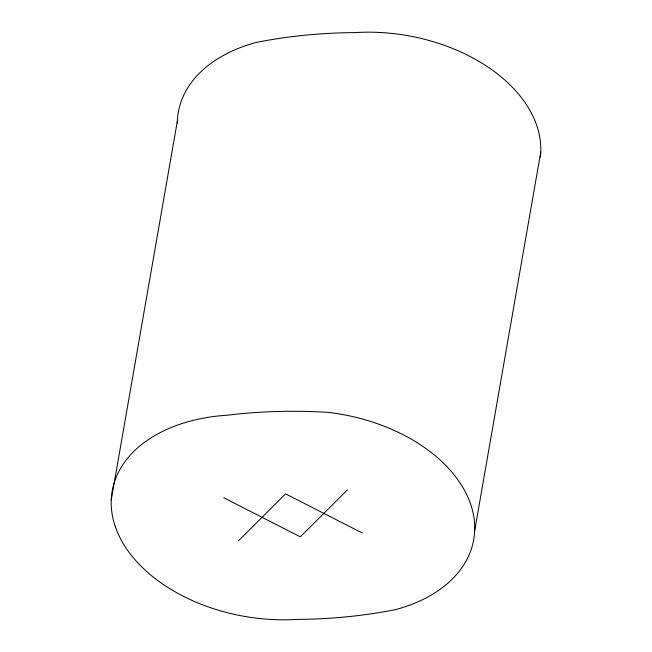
<?xml version="1.0" encoding="UTF-8"?>
<svg xmlns="http://www.w3.org/2000/svg" width="652" height="652" viewBox="0 0 652 652"><rect width="100%" height="100%" fill="white"/><g stroke="black" fill="none" stroke-linecap="round" stroke-linejoin="round"><path stroke-width="0.98" d="M111.239 499.897L177.336 121.19M474.664 530.809L540.761 152.103M238.526 540.769L285.584 493.857L362.113 532.92M347.377 489.937L300.319 536.841L223.791 497.786M540.361 157.14A152.144 100.62 9.9 0 0 354.941 32.6A396.742 262.365 9.9 0 0 256.35 42.413A152.144 100.62 9.9 0 0 177.279 123.138M115.298 526.629A152.144 100.62 9.9 0 0 297.059 619.4A396.742 262.365 9.9 0 0 395.65 609.587A152.144 100.62 9.9 0 0 470.605 504.069A152.144 100.62 9.9 0 0 328.021 412.366A396.742 262.365 9.9 0 0 227.051 415.226A152.144 100.62 9.9 0 0 115.298 526.629"/></g></svg>
